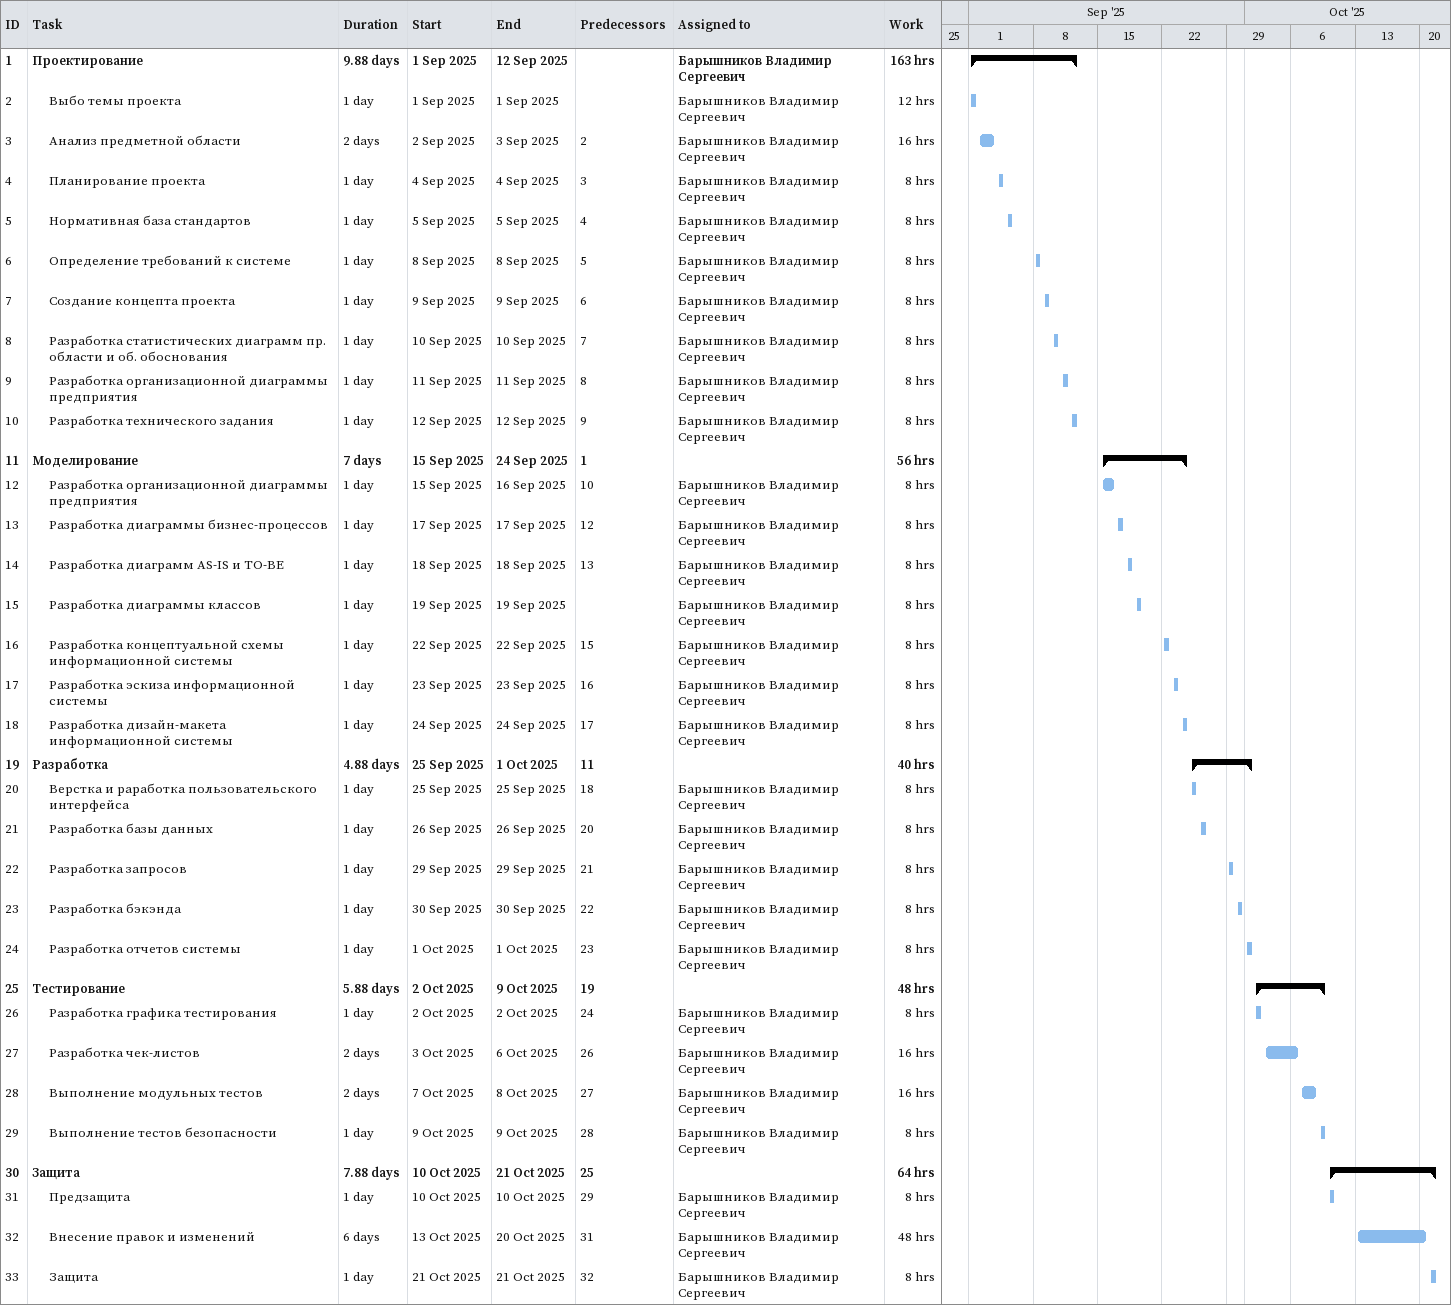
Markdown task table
| ID | Level | Task | Duration | Start | Finish | Predecessors | Resources | Work (h) |
|---|---|---|---|---|---|---|---|---|
| 1 | 1 | **Проектирование** | 9.88d | 2025-09-01 | 2025-09-12 |  | Барышников Владимир Сергеевич | 163 |
| 2 | 2 | Выбо темы проекта | 1d | 2025-09-01 | 2025-09-01 |  | Барышников Владимир Сергеевич | 12 |
| 3 | 2 | Анализ предметной области | 2d | 2025-09-02 | 2025-09-03 | 2 | Барышников Владимир Сергеевич | 16 |
| 4 | 2 | Планирование проекта | 1d | 2025-09-04 | 2025-09-04 | 3 | Барышников Владимир Сергеевич | 8 |
| 5 | 2 | Нормативная база стандартов | 1d | 2025-09-05 | 2025-09-05 | 4 | Барышников Владимир Сергеевич | 8 |
| 6 | 2 | Определение требований к системе | 1d | 2025-09-08 | 2025-09-08 | 5 | Барышников Владимир Сергеевич | 8 |
| 7 | 2 | Создание концепта проекта | 1d | 2025-09-09 | 2025-09-09 | 6 | Барышников Владимир Сергеевич | 8 |
| 8 | 2 | Разработка статистических диаграмм пр. области и об. обоснования | 1d | 2025-09-10 | 2025-09-10 | 7 | Барышников Владимир Сергеевич | 8 |
| 9 | 2 | Разработка организационной диаграммы предприятия | 1d | 2025-09-11 | 2025-09-11 | 8 | Барышников Владимир Сергеевич | 8 |
| 10 | 2 | Разработка технического задания | 1d | 2025-09-12 | 2025-09-12 | 9 | Барышников Владимир Сергеевич | 8 |
| 11 | 1 | **Моделирование** | 7d | 2025-09-15 | 2025-09-24 | 1 |  | 56 |
| 12 | 2 | Разработка организационной диаграммы предприятия | 1d | 2025-09-15 | 2025-09-16 | 10 | Барышников Владимир Сергеевич | 8 |
| 13 | 2 | Разработка диаграммы бизнес-процессов | 1d | 2025-09-17 | 2025-09-17 | 12 | Барышников Владимир Сергеевич | 8 |
| 14 | 2 | Разработка диаграмм AS-IS и TO-BE | 1d | 2025-09-18 | 2025-09-18 | 13 | Барышников Владимир Сергеевич | 8 |
| 15 | 2 | Разработка диаграммы классов | 1d | 2025-09-19 | 2025-09-19 |  | Барышников Владимир Сергеевич | 8 |
| 16 | 2 | Разработка концептуальной схемы информационной системы | 1d | 2025-09-22 | 2025-09-22 | 15 | Барышников Владимир Сергеевич | 8 |
| 17 | 2 | Разработка эскиза информационной системы | 1d | 2025-09-23 | 2025-09-23 | 16 | Барышников Владимир Сергеевич | 8 |
| 18 | 2 | Разработка дизайн-макета информационной системы | 1d | 2025-09-24 | 2025-09-24 | 17 | Барышников Владимир Сергеевич | 8 |
| 19 | 1 | **Разработка** | 4.88d | 2025-09-25 | 2025-10-01 | 11 |  | 40 |
| 20 | 2 | Верстка и раработка пользовательского интерфейса | 1d | 2025-09-25 | 2025-09-25 | 18 | Барышников Владимир Сергеевич | 8 |
| 21 | 2 | Разработка базы данных | 1d | 2025-09-26 | 2025-09-26 | 20 | Барышников Владимир Сергеевич | 8 |
| 22 | 2 | Разработка запросов | 1d | 2025-09-29 | 2025-09-29 | 21 | Барышников Владимир Сергеевич | 8 |
| 23 | 2 | Разработка бэкэнда | 1d | 2025-09-30 | 2025-09-30 | 22 | Барышников Владимир Сергеевич | 8 |
| 24 | 2 | Разработка отчетов системы | 1d | 2025-10-01 | 2025-10-01 | 23 | Барышников Владимир Сергеевич | 8 |
| 25 | 1 | **Тестирование** | 5.88d | 2025-10-02 | 2025-10-09 | 19 |  | 48 |
| 26 | 2 | Разработка графика тестирования | 1d | 2025-10-02 | 2025-10-02 | 24 | Барышников Владимир Сергеевич | 8 |
| 27 | 2 | Разработка чек-листов | 2d | 2025-10-03 | 2025-10-06 | 26 | Барышников Владимир Сергеевич | 16 |
| 28 | 2 | Выполнение модульных тестов | 2d | 2025-10-07 | 2025-10-08 | 27 | Барышников Владимир Сергеевич | 16 |
| 29 | 2 | Выполнение тестов безопасности | 1d | 2025-10-09 | 2025-10-09 | 28 | Барышников Владимир Сергеевич | 8 |
| 30 | 1 | **Защита** | 7.88d | 2025-10-10 | 2025-10-21 | 25 |  | 64 |
| 31 | 2 | Предзащита | 1d | 2025-10-10 | 2025-10-10 | 29 | Барышников Владимир Сергеевич | 8 |
| 32 | 2 | Внесение правок и изменений | 6d | 2025-10-13 | 2025-10-20 | 31 | Барышников Владимир Сергеевич | 48 |
| 33 | 2 | Защита | 1d | 2025-10-21 | 2025-10-21 | 32 | Барышников Владимир Сергеевич | 8 |
